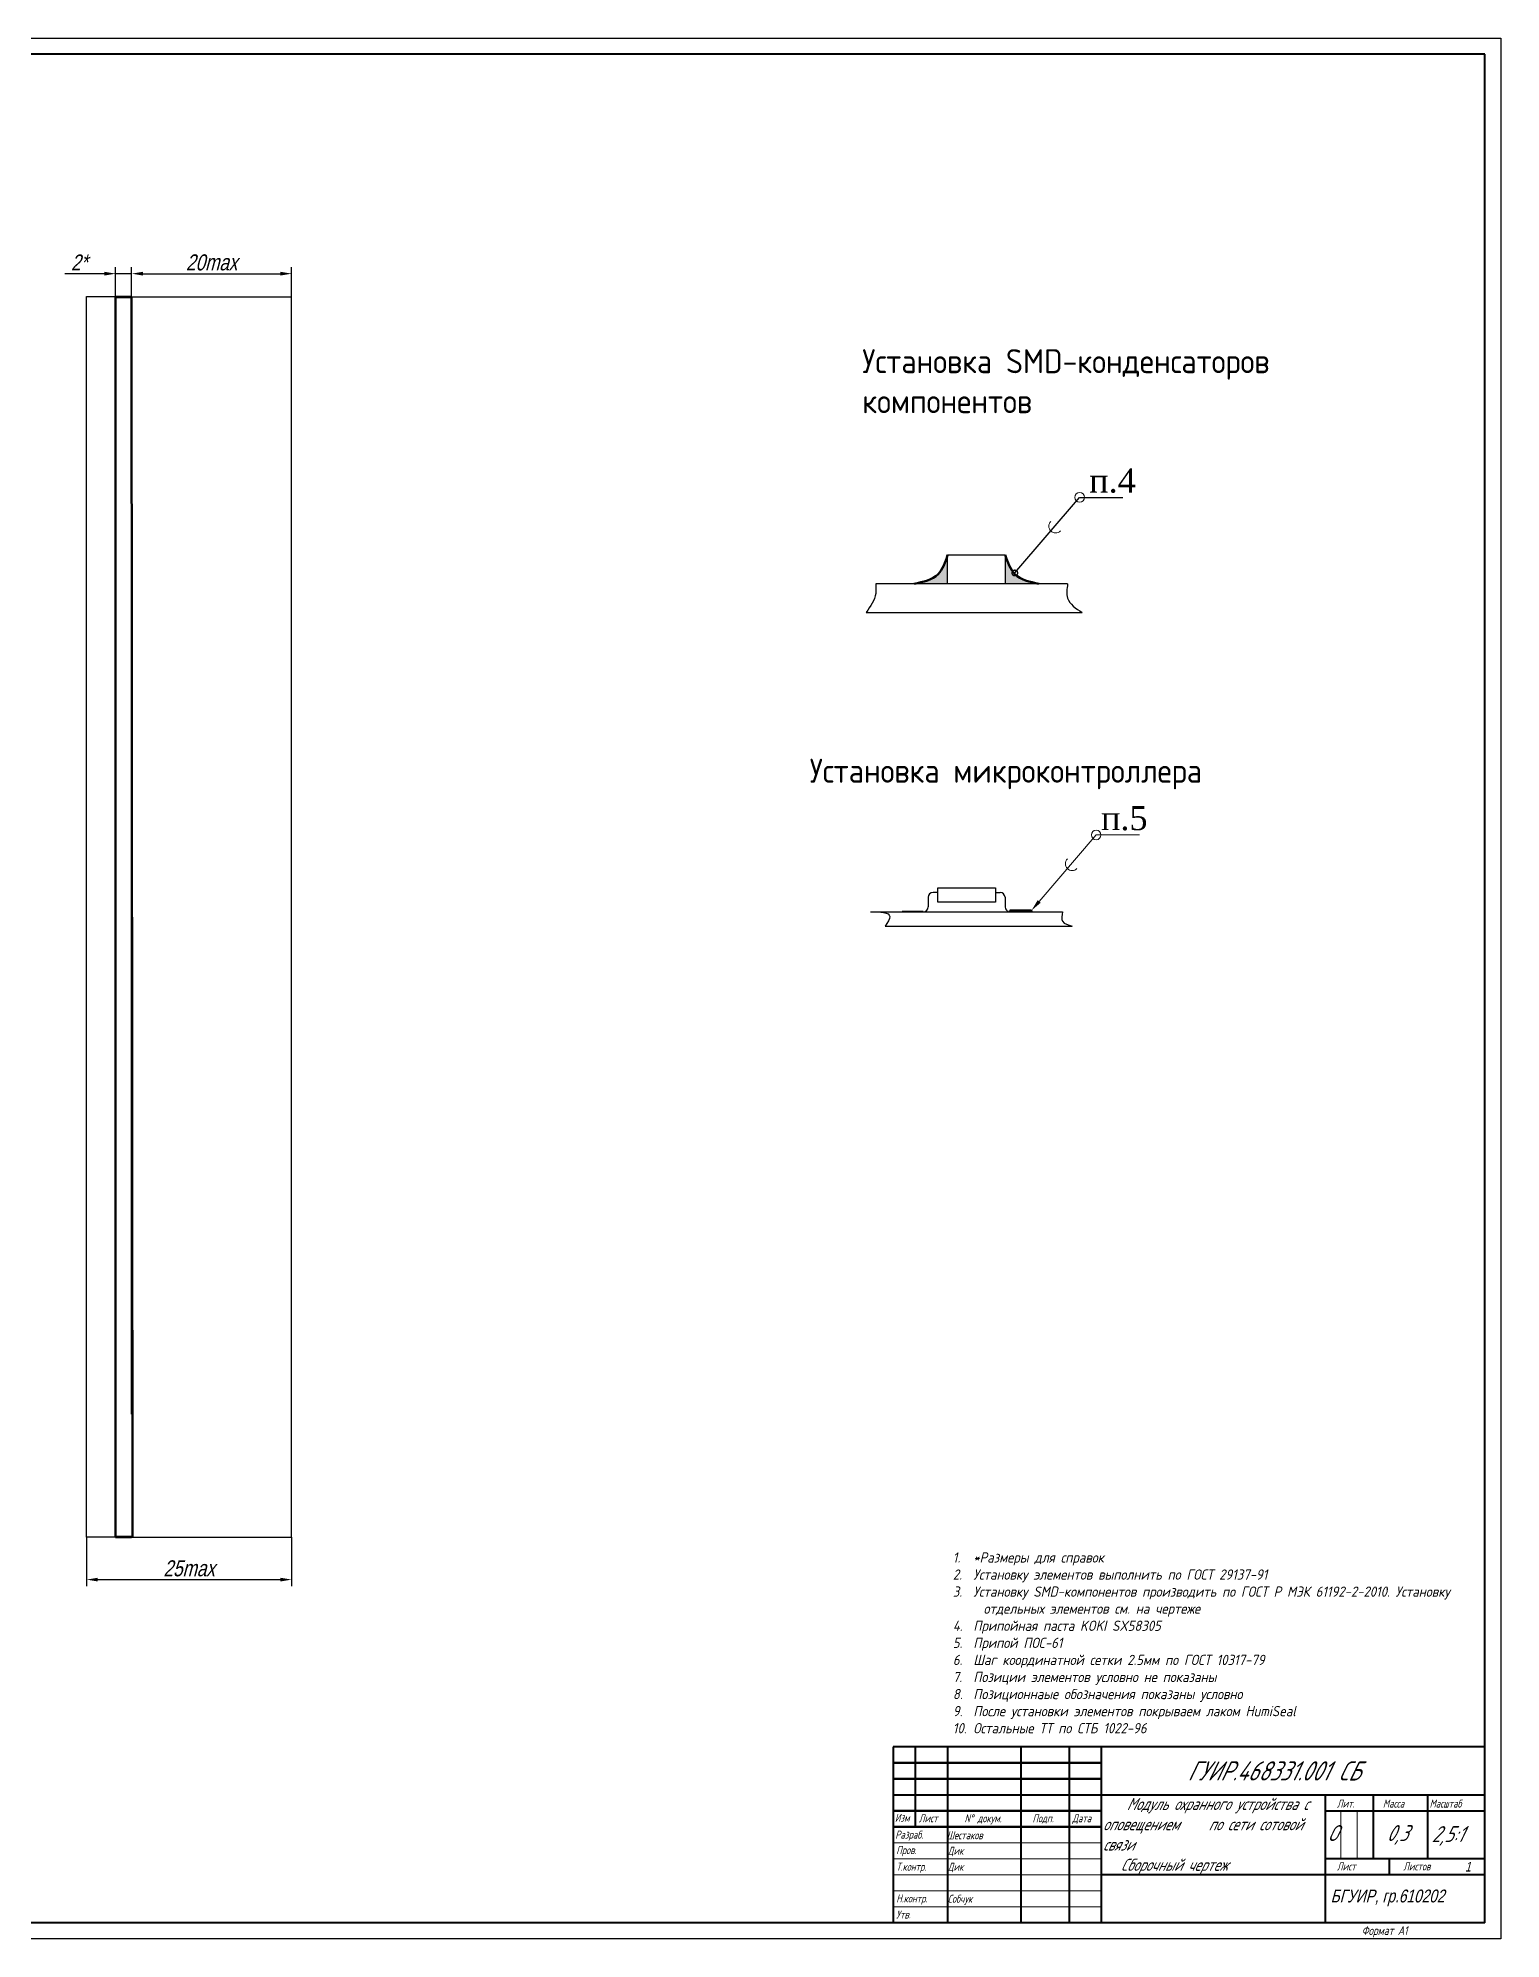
# Model space of a CAD drawing. Header units: millimetres. Extents: x 0 to 9139, y -367 to 2333.
# Drawn here: x 7478 to 7935, y 1739 to 2333 of the extents above; entities that cross this region are included whole.
import ezdxf

# ---------------------------------------------------------------- set-up
doc = ezdxf.new("R2010")
doc.units = ezdxf.units.MM
doc.header["$LTSCALE"] = 0.5
doc.linetypes.add('осевая2', pattern=[28.575, 19.05, -3.175, 3.175, -3.175])
doc.layers.get('0').update_dxf_attribs({"lineweight": 60})
doc.layers.get('Defpoints').update_dxf_attribs({"color": 5})
for name, color, linetype in [('1-оси', 1, 'осевая2'), ('3-размеры', 6, 'Continuous'), ('KONTUR', 7, 'Continuous')]:
    doc.layers.add(name, color=color, linetype=linetype)
for name, color, linetype, lineweight in [('Основная', 7, 'Continuous', 40), ('основная-06', 2, 'Continuous', 60), ('текст', 7, 'Continuous', 30), ('тонкая', 7, 'Continuous', 20), ('тонкая-текст-02', 4, 'Continuous', 20)]:
    doc.layers.add(name, color=color, linetype=linetype, lineweight=lineweight)
doc.styles.add('2', font='times.ttf', dxfattribs={"width": 0.9, "height": 2.5})
doc.styles.add('3', font='times.ttf', dxfattribs={"height": 2.5})
doc.styles.add('ESKD', font='standarteskd.shx', dxfattribs={"width": 0.8, "oblique": 15})
doc.styles.get("Standard").update_dxf_attribs({"font": 'isocpeui.ttf', "width": 0.9})
doc.styles.add('стиль1', font='romans.shx', dxfattribs={"width": 0.75, "oblique": 15, "height": 3.5})
doc.dimstyles.new('ISO-25', dxfattribs={"dimtxt": 3.5, "dimasz": 3.5, "dimexe": 2, "dimexo": 0, "dimgap": 1, "dimtad": 1, "dimtoh": 1, "dimdec": 0, "dimtxsty": 'Standard', "dimcen": 2.5, "dimadec": 0, "dimazin": 0, "dimtfac": 1, "dimtdec": 0, "dimtmove": 0, "dimatfit": 3, "dimldrblk": 'DOTSMALL', "dimfxl": 1, "dimarcsym": 0})

# ---------------------------------------------------------------- blocks, each defined once
blk = doc.blocks.new('*D160')
at = {"layer": '3-размеры', "color": 0, "lineweight": -2, "transparency": 16777216}
for p, q in [((7498.39, 2258.94), (7486.03, 2258.94)), ((7501.89, 2238.15), (7501.89, 2260.94)), ((7506.89, 2258.94), (7501.89, 2258.94)), ((7506.89, 2238.15), (7506.89, 2260.94)), ((7510.39, 2258.94), (7513.89, 2258.94))]:
    blk.add_line(p, q, dxfattribs=at)
at = {"layer": '3-размеры', "color": 0, "lineweight": 30, "transparency": 16777216}
for points in [[(7498.39, 2259.53), (7498.39, 2258.36), (7501.89, 2258.94)], [(7510.39, 2259.53), (7510.39, 2258.36), (7506.89, 2258.94)]]:
    blk.add_solid(points, dxfattribs=at)
at = {"layer": 'Defpoints', "color": 0, "lineweight": 30, "transparency": 16777216}
for p in [(7501.89, 2258.94), (7501.89, 2238.15), (7506.89, 2238.15)]:
    blk.add_point(p, dxfattribs=at)
at = {"layer": '3-размеры', "color": 0, "lineweight": 30, "transparency": 16777216, "insert": (7490.46, 2262.44), "char_height": 5, "width": 3.5607, "attachment_point": 5, "style": 'ESKD'}
blk.add_mtext('2*', dxfattribs=at)
blk = doc.blocks.new('_DotSmall')
at = {"color": 0, "linetype": 'ByBlock', "const_width": 0.5}
blk.add_lwpolyline([(-0.0625, 0, 1), (0.0625, 0, 1)], format="xyb", close=True, dxfattribs=at)
blk = doc.blocks.new('*D161')
at = {"layer": '3-размеры', "color": 0, "lineweight": -2, "transparency": 16777216}
for p, q in [((7492.8, 1864.12), (7492.8, 1848.87)), ((7556.89, 1864.12), (7556.89, 1848.87)), ((7496.3, 1850.87), (7553.39, 1850.87))]:
    blk.add_line(p, q, dxfattribs=at)
at = {"layer": '3-размеры', "color": 0, "lineweight": 30, "transparency": 16777216}
for points in [[(7496.3, 1851.45), (7496.3, 1850.29), (7492.8, 1850.87)], [(7553.39, 1851.45), (7553.39, 1850.29), (7556.89, 1850.87)]]:
    blk.add_solid(points, dxfattribs=at)
at = {"layer": 'Defpoints', "color": 0, "lineweight": 30, "transparency": 16777216}
for p in [(7492.8, 1864.12), (7556.89, 1864.12), (7556.89, 1850.87)]:
    blk.add_point(p, dxfattribs=at)
at = {"layer": '3-размеры', "color": 0, "lineweight": 30, "transparency": 16777216, "insert": (7524.85, 1854.37), "char_height": 5, "width": 3.75, "attachment_point": 5, "style": 'ESKD'}
blk.add_mtext('25max', dxfattribs=at)
blk = doc.blocks.new('*D162')
at = {"layer": '3-размеры', "color": 0, "lineweight": -2, "transparency": 16777216}
for p, q in [((7506.89, 2251.59), (7506.89, 2260.94)), ((7510.39, 2258.94), (7553.39, 2258.94)), ((7556.89, 2251.62), (7556.89, 2260.94))]:
    blk.add_line(p, q, dxfattribs=at)
at = {"layer": '3-размеры', "color": 0, "lineweight": 30, "transparency": 16777216}
for points in [[(7510.39, 2259.53), (7510.39, 2258.36), (7506.89, 2258.94)], [(7553.39, 2259.53), (7553.39, 2258.36), (7556.89, 2258.94)]]:
    blk.add_solid(points, dxfattribs=at)
at = {"layer": 'Defpoints', "color": 0, "lineweight": 30, "transparency": 16777216}
for p in [(7556.89, 2258.94), (7506.89, 2251.59), (7556.89, 2251.62)]:
    blk.add_point(p, dxfattribs=at)
at = {"layer": '3-размеры', "color": 0, "lineweight": 30, "transparency": 16777216, "insert": (7531.89, 2262.44), "char_height": 5, "width": 4.1667, "attachment_point": 5, "style": 'ESKD'}
blk.add_mtext('20max', dxfattribs=at)

msp = doc.modelspace()

# ---------------------------------------------------------------- hatches: boundary and pattern name
at = {"layer": 'основная-06'}
h = msp.add_hatch(color=0, dxfattribs=at)
edge = h.paths.add_edge_path()
edge.add_spline(control_points=[(7761.96, 2171.05), (7761.21, 2168.79), (7759.54, 2163.79), (7754.32, 2162.67), (7751.46, 2162.05)], knot_values=[0, 0, 0, 0, 4.472136, 9.857301, 9.857301, 9.857301, 9.857301], degree=3, periodic=0)
edge.add_line((7751.46, 2162.05), (7761.96, 2162.05))
edge.add_line((7761.96, 2162.05), (7761.96, 2171.05))
edge = h.paths.add_edge_path()
edge.add_spline(control_points=[(7790.46, 2162.05), (7787.61, 2162.67), (7782.39, 2163.79), (7780.72, 2168.79), (7779.96, 2171.05)], knot_values=[0, 0, 0, 0, 5.385165, 9.857301, 9.857301, 9.857301, 9.857301], degree=3, periodic=0)
edge.add_line((7779.96, 2171.05), (7779.96, 2162.05))
edge.add_line((7779.96, 2162.05), (7790.46, 2162.05))
for points in [[(7754.39, 2059.94), (7747.64, 2059.94), (7747.64, 2059.57), (7754.39, 2059.57)], [(7788.14, 2059.94), (7781.39, 2059.94), (7781.39, 2059.57), (7788.14, 2059.57)]]:
    msp.add_hatch(color=0, dxfattribs=at).paths.add_polyline_path(points)

# ---------------------------------------------------------------- linework, layer by layer
at = {"lineweight": 30}
for p, q in [((7492.8, 1864.12), (7492.8, 2251.84)), ((7492.8, 2251.84), (7502.14, 2251.84)), ((7501.89, 2238.15), (7501.89, 2251.59)), ((7501.89, 2251.59), (7506.89, 2251.59)), ((7556.89, 2251.62), (7506.89, 2251.59)), ((7506.89, 2251.59), (7506.89, 2238.15)), ((7556.89, 1864.12), (7556.89, 2251.62)), ((7501.89, 2214.79), (7501.89, 2238.15)), ((7506.89, 2214.79), (7506.89, 2238.15)), ((7501.89, 2214.79), (7501.89, 1902.57)), ((7506.89, 1902.57), (7506.89, 2214.79)), ((7501.89, 1864.12), (7492.8, 1864.12)), ((7506.89, 1864.12), (7556.89, 1864.12))]:
    msp.add_line(p, q, dxfattribs=at)
at = {"color": 0}
for p, q in [((7501.89, 1864.12), (7501.89, 2251.59)), ((7501.89, 2251.59), (7506.89, 2251.59)), ((7506.89, 2251.59), (7507.14, 1864.37))]:
    msp.add_line(p, q, dxfattribs=at)
for p, q in [((7506.89, 1864.12), (7501.89, 1864.12)), ((7809.92, 1793.58), (7744.92, 1793.58)), ((7809.92, 1788.58), (7744.92, 1788.58)), ((7809.92, 1778.58), (7744.92, 1778.58)), ((7809.92, 1773.58), (7744.92, 1773.58)), ((7879.92, 1743.58), (7879.92, 1743.58))]:
    msp.add_line(p, q)
at = {"const_width": 0.5}
for points in [[(7501.92, 2251.81), (7506.92, 2251.81)], [(7502.14, 1864.37), (7507.14, 1864.37)]]:
    msp.add_lwpolyline(points, dxfattribs=at)
at = {"layer": 'KONTUR'}
for p, q in [((7093.92, 2332.58), (7934.92, 2332.58)), ((7934.92, 2332.58), (7934.92, 1738.58)), ((7934.92, 1738.58), (7093.92, 1738.58))]:
    msp.add_line(p, q, dxfattribs=at)
at = {"layer": 'Основная'}
for p, q in [((7929.92, 2327.58), (7113.92, 2327.58)), ((7929.92, 1743.58), (7929.92, 2327.58)), ((7744.92, 1798.58), (7744.92, 1743.58)), ((7929.92, 1798.58), (7744.92, 1798.58)), ((7751.92, 1773.58), (7751.92, 1798.58)), ((7761.92, 1798.58), (7761.92, 1743.58)), ((7784.92, 1743.58), (7784.92, 1798.58)), ((7799.92, 1798.58), (7799.92, 1743.58)), ((7809.92, 1798.58), (7809.92, 1743.58)), ((7744.92, 1783.58), (7929.92, 1783.58)), ((7879.92, 1783.58), (7879.92, 1743.58)), ((7894.92, 1783.58), (7894.92, 1763.58)), ((7911.92, 1783.58), (7911.92, 1763.58)), ((7879.92, 1778.58), (7929.92, 1778.58)), ((7929.92, 1758.58), (7809.92, 1758.58)), ((7929.92, 1763.58), (7879.92, 1763.58)), ((7899.92, 1763.58), (7899.92, 1758.58)), ((7929.92, 1743.58), (7101.92, 1743.58))]:
    msp.add_line(p, q, dxfattribs=at)
at = {"layer": 'основная-06', "color": 0, "lineweight": 30}
for p, q in [((7799.46, 2162.05), (7739.46, 2162.05)), ((7736.46, 2153.05), (7803.96, 2153.05)), ((7755.89, 2064.07), (7755.89, 2061.07)), ((7758.89, 2065.57), (7757.39, 2065.57)), ((7776.89, 2065.57), (7778.39, 2065.57)), ((7779.89, 2064.07), (7779.89, 2061.07)), ((7737.89, 2059.57), (7797.89, 2059.57)), ((7742.39, 2055.07), (7800.89, 2055.07))]:
    msp.add_line(p, q, dxfattribs=at)
at = {"layer": 'основная-06', "color": 0}
for p, q in [((7781.39, 2059.57), (7781.39, 2059.94)), ((7781.39, 2059.94), (7788.14, 2059.94)), ((7788.14, 2059.94), (7788.14, 2059.57))]:
    msp.add_line(p, q, dxfattribs=at)
at = {"layer": 'основная-06', "color": 0, "lineweight": 30}
for points in [[(7761.96, 2171.05), (7779.96, 2171.05), (7779.96, 2162.05), (7761.96, 2162.05)], [(7758.89, 2067.07), (7776.89, 2067.07), (7776.89, 2062.57), (7758.89, 2062.57)]]:
    msp.add_lwpolyline(points, close=True, dxfattribs=at)
for centre, start, end in [((7757.39, 2064.07), 90, 180), ((7778.39, 2064.07), 0, 90), ((7754.39, 2061.07), 270, 0), ((7781.39, 2061.07), 180, 270)]:
    msp.add_arc(centre, 1.5, start, end, dxfattribs=at)
at = {"layer": 'основная-06', "color": 0}
for points in [[(7761.96, 2171.05), (7758.96, 2165.05), (7751.46, 2162.05)], [(7779.96, 2171.05), (7782.96, 2165.05), (7790.46, 2162.05)]]:
    msp.add_spline(points, degree=3, dxfattribs=at)
at = {"layer": 'основная-06', "color": 0, "lineweight": 30}
for points in [[(7739.46, 2162.05), (7739.46, 2159.05), (7736.46, 2153.05)], [(7799.46, 2162.05), (7799.46, 2157.55), (7803.96, 2153.05)], [(7737.89, 2059.57), (7743.89, 2058.07), (7742.39, 2055.07)], [(7797.89, 2059.57), (7797.89, 2056.57), (7800.89, 2055.07)]]:
    msp.add_spline(points, degree=3, dxfattribs=at)
at = {"layer": 'тонкая'}
for p, q in [((7884.91, 1778.37), (7884.91, 1763.58)), ((7889.99, 1778.37), (7889.99, 1763.58)), ((7744.92, 1768.58), (7809.92, 1768.58)), ((7809.92, 1763.58), (7744.92, 1763.58)), ((7809.92, 1758.58), (7744.92, 1758.58))]:
    msp.add_line(p, q, dxfattribs=at)
for points in [[(7744.92, 1753.58), (7809.92, 1753.58)], [(7744.92, 1748.58), (7809.92, 1748.58)]]:
    msp.add_lwpolyline(points, dxfattribs=at)
at = {"layer": 'тонкая-текст-02', "color": 0}
msp.add_lwpolyline([(7790.58, 2062.79), (7808.39, 2083.57), (7821.89, 2083.57)], dxfattribs=at)
for centre in [(7803.21, 2189.05), (7808.39, 2083.57)]:
    msp.add_circle(centre, 1.5, dxfattribs=at)
for centre in [(7795.71, 2180.05), (7800.89, 2074.57)]:
    msp.add_arc(centre, 2.12, 135, 315, dxfattribs=at)
msp.add_solid([(7791.05, 2062.38), (7788.14, 2059.94), (7790.1, 2063.2)], dxfattribs=at)

# ---------------------------------------------------------------- texts
at = {"insert": (7753.99, 1859.39), "char_height": 3.2, "width": 165.8493, "attachment_point": 1}
msp.add_mtext('\\pxi-3,l6,t5;1.^I*Размеры для справок\\P2.^IУстановку элементов выполнить по ГОСТ 29137-91\\P3.^IУстановку SMD-компонентов производить по ГОСТ Р МЭК 61192-2-2010. Установку отдельных элементов см. на чертеже\\P4.^IПрипойная паста KOKI SX58305\\P5.^IПрипой ПОС-61\\P6.^IШаг координатной сетки 2.5мм по ГОСТ 10317-79\\P7.^IПозиции элементов условно не показаны\\P8.^IПозиционнаые обозначения показаны условно\\P9.^IПосле установки элементов покрываем лаком HumiSeal\\P10.^IОстальные ТТ по СТБ 1022-96', dxfattribs=at)
at = {"attachment_point": 1, "style": 'ESKD'}
for s, width, insert, char_height in [('{\\fGOST type B|b0|i1|c204|p34;ГУИР.468331.001 СБ}', 80.9667, (7836.93, 1794.1), 6), ('{\\fGOST type B|b0|i1|c204|p34;    Модуль охранного устройства с оповещением     по сети сотовой связи \\P   Сборочный чертеж}', 69.3571, (7810.52, 1782.67), 3.8), ('{\\fGOST type B|b0|i1|c204|p2;О}', 14.9252, (7880.7, 1774.17), 5), ('{\\fGOST type B|b0|i1|c204|p2;0,3}', 14.9252, (7899.14, 1774.17), 5), ('{\\fGOST type B|b0|i1|c204|p34;2,5\\fGOST type B|b0|i1|c0|p34;:\\fGOST type B|b0|i1|c204|p34;1}', 14.9252, (7913.22, 1773.86), 5)]:
    msp.add_mtext_dynamic_manual_height_columns(s, width=width, gutter_width=50, heights=[0], dxfattribs=dict(at, insert=insert, char_height=char_height))
at = {"color": 0, "insert": (7923.69, 1762.66), "char_height": 3, "attachment_point": 1, "style": 'ESKD'}
msp.add_mtext_dynamic_manual_height_columns('1', width=0.6173, gutter_width=50, heights=[0], dxfattribs=at)
at = {"layer": '1-оси', "color": 0, "insert": (7881.68, 1754.01), "char_height": 4, "attachment_point": 1, "style": 'ESKD'}
msp.add_mtext_dynamic_manual_height_columns('БГУИР, гр.610202', width=48.5954, gutter_width=50, heights=[0], dxfattribs=at)
at = {"layer": 'текст', "style": 'стиль1', "oblique": 15, "width": 0.75}
for s, height, p in [('Лит.', 2.5, (7883.64, 1779.64)), ('Масса', 2.5, (7898.02, 1779.64)), ('Масштаб', 2.5, (7912.61, 1779.64)), ('Изм', 2.5, (7745.47, 1775.19)), ('Лист', 2.5, (7752.95, 1775.04)), ('N%%d докум. ', 2.5, (7767.23, 1775.04)), ('Подп.', 2.5, (7788.48, 1775.04)), ('Дата', 2.5, (7800.93, 1775.04)), ('Разраб.', 2.5, (7745.59, 1769.94)), ('Шестаков', 2.5, (7761.72, 1769.73)), ('Пров.', 2.5, (7745.89, 1765.11)), ('Дик', 2.5, (7762.02, 1764.9)), ('Т.контр.', 2.5, (7745.89, 1759.91)), ('Дик', 2.5, (7762.02, 1759.9)), ('Лист', 2.5, (7883.64, 1760.03)), ('Листов', 2.5, (7904.37, 1760.03)), ('Н.контр.', 2.5, (7745.89, 1749.99)), ('Собчук', 2.5, (7762.02, 1749.9)), ('Утв.', 2.5, (7745.89, 1744.97)), ('Формат А1', 2.75, (7891.39, 1739.83))]:
    msp.add_text(s, height=height, dxfattribs=at).set_placement(p)
at = {"layer": 'тонкая-текст-02', "color": 0, "char_height": 7.5, "attachment_point": 1}
for s, insert, width, style in [('{\\fISOCPEUR|b0|i0|c204|p34;Установка \\fISOCPEUR|b0|i0|c0|p34;SMD\\fISOCPEUR|b0|i0|c204|p34;-конденсаторов\\fISOCPEUR|b0|i0|c0|p34; \\fISOCPEUR|b0|i0|c204|p34;компонентов}', (7735.28, 2235.35), 128.1196, '2'), ('{\\fTimes New Roman|b0|i0|c204|p18;п.4}', (7806.21, 2198.05), 16.5, '3'), ('{\\fISOCPEUR|b0|i0|c204|p34;Установка микроконтроллера}', (7718.84, 2107.37), 128.7435, '2'), ('{\\fTimes New Roman|b0|i0|c204|p18;п.5}', (7809.89, 2092.57), 16.5, '3')]:
    msp.add_mtext(s, dxfattribs=dict(at, insert=insert, width=width, style=style))

# ---------------------------------------------------------------- dimensions: what is measured, and where the dimension line sits
at = {"layer": '3-размеры', "lineweight": 30}
for base, p1, p2, text, picture, middle in [((7501.89, 2258.94), (7506.89, 2238.15), (7501.89, 2238.15), '2*', '*D160', (7490.46, 2262.44)), ((7556.89, 2258.94), (7506.89, 2251.59), (7556.89, 2251.62), '20max', '*D162', (7531.89, 2262.44)), ((7556.89, 1850.87), (7492.8, 1864.12), (7556.89, 1864.12), '25max', '*D161', (7524.85, 1854.37))]:
    dim = msp.add_linear_dim(base=base, p1=p1, p2=p2, text=text, dimstyle='ISO-25', override={"dimtxt": 5, "dimtxsty": 'ESKD'}, dxfattribs=at)
    dim.commit()
    dim.dimension.update_dxf_attribs({"geometry": picture, "text_midpoint": middle})

# ---------------------------------------------------------------- leaders
at = {"layer": 'тонкая-текст-02', "color": 0}
msp.add_leader([(7782.96, 2165.43), (7803.21, 2189.05), (7816.71, 2189.05)], dimstyle='ISO-25', override={"dimgap": 0.625, "dimtad": 0}, dxfattribs=at)

doc.saveas('drawing.dxf')
